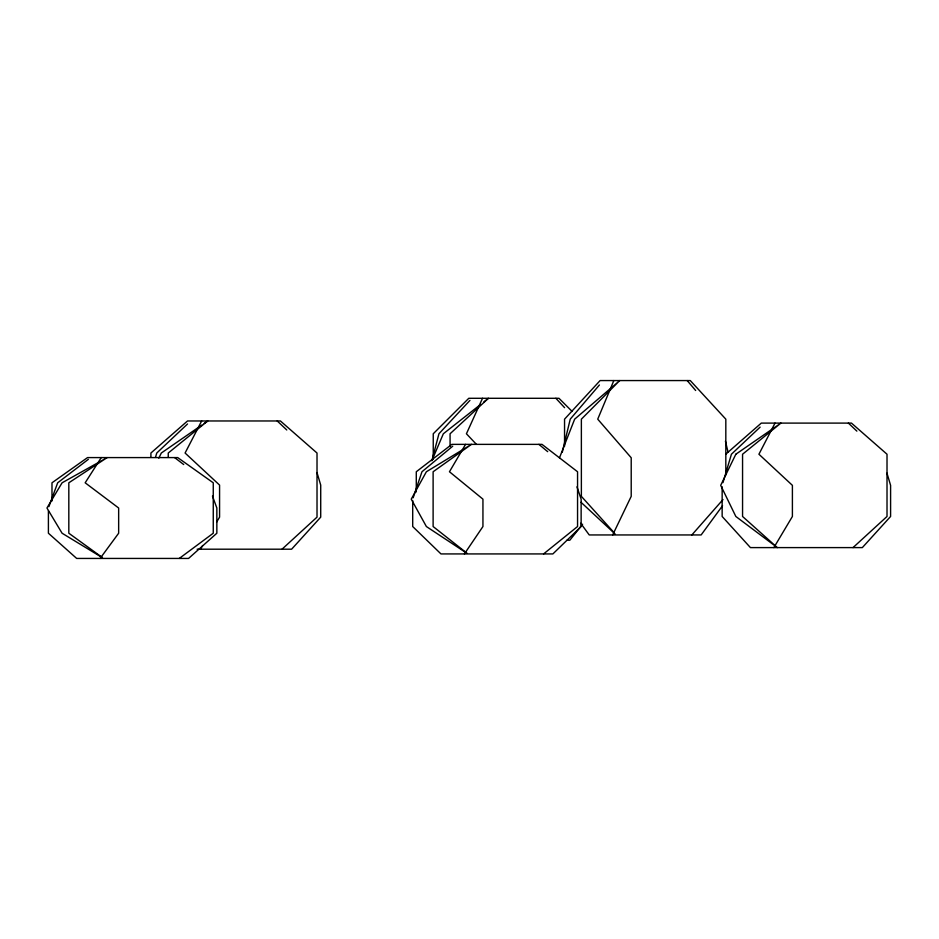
<?xml version="1.0" encoding="UTF-8"?>
<svg xmlns="http://www.w3.org/2000/svg" width="939" height="939" viewBox="0 0 939 939"><rect width="100%" height="100%" fill="white"/><g stroke="black" fill="none" stroke-linecap="round" stroke-linejoin="round"><path stroke-width="1.41" d="M562.285 452.246L570.231 419.17L599.422 384.978M431.881 460.744L438.936 433.771L469.946 400.378M155.522 457.211L156.766 453.021L187.53 423.97M722.96 482.646L731.422 454.23L760.121 427.116M413.16 497.776L421.963 471.754L452.727 446.189M48.887 506.684L57.678 482.799L88.36 459.324M559.515 457.763L574.645 419.17L619.74 380.565L581.37 419.17L581.37 496.355L614.223 532.8M613.824 380.565L597.732 419.17L631.208 457.763L631.208 496.355L612.674 534.948M432.128 460.051L443.337 433.771L480.545 404.498M482.517 398.289L466.425 433.771L476.273 444.206M158.808 458.15L161.308 453.021L201.803 425.074M201.662 420.965L185.089 453.021L219.573 485.087L219.573 517.143L216.639 522.072M775.015 423.102L758.923 454.23L792.399 485.346L792.399 516.473L773.865 547.601M465.556 444.37L449.464 471.754L482.939 499.149L482.939 526.533L464.406 553.928M200.477 549.198L202.683 545.5M101.271 457.586L85.167 482.799L118.654 508.011L118.654 533.223L100.109 558.435M722.549 505.71L701.14 534.948L589.234 534.948L580.666 523.258M582.603 524.197L569.832 540.218L566.956 540.218M691.843 534.948L722.995 499.571M282.029 549.198L317.018 517.143L317.018 453.021L280.409 420.965L187.53 420.965L150.909 453.021L150.909 457.399M853.035 547.601L887.015 516.473L887.015 454.23L851.462 423.102L761.294 423.102L725.741 454.23M543.575 553.928L577.555 526.533L577.555 471.754L542.003 444.37L451.835 444.37L416.282 471.754L416.282 491.942M483.925 401.845L488.433 398.289L450.074 433.771L450.074 446.541M179.279 558.435L213.259 533.223L213.259 482.799L177.706 457.586L87.538 457.586L51.985 482.799L51.985 501.003M204.186 423.43L207.754 420.965L168.245 453.021L168.245 457.399M197.12 549.198L291.606 549.198L320.715 517.143L320.715 485.087L316.983 472.54M102.374 557.684L62.08 533.223L46.95 508.011L62.08 482.799L107.175 457.586L68.817 482.799L68.817 533.223L102.433 557.59M466.671 553.118L426.376 526.533L411.247 499.149L426.376 471.754L471.472 444.37L433.114 471.754L433.114 526.533L466.765 553.048M174.619 457.586L183.715 464.535M538.916 444.37L547.707 451.671M581.03 502.295L615.092 533.962M848.375 423.102L856.873 431.13M277.228 420.965L286.771 429.98M572.168 411.47L558.963 398.289L468.796 398.289L433.243 433.771L433.243 459.324M555.876 398.289L564.597 407.679M687.184 380.565L695.658 390.495M212.46 496.062L216.85 508.011L216.85 533.223L188.575 558.435L76.669 558.435L48.405 533.223L48.405 510.804M576.969 486.825L581.135 499.149L581.135 526.533L552.871 553.928L440.966 553.928L412.702 526.533L412.702 500.593M886.968 473.174L890.595 485.346L890.595 516.473L862.331 547.601L750.425 547.601L722.15 516.473L722.15 486.766M725.436 441.224L728.077 452.246M725.824 474.911L725.824 419.17L690.271 380.565L600.103 380.565L564.55 419.17L564.55 446.318M735.836 454.23L720.694 485.346L735.836 516.473L777.339 547.601L742.561 516.473L742.561 454.23L780.931 423.102L735.836 454.23"/></g></svg>
